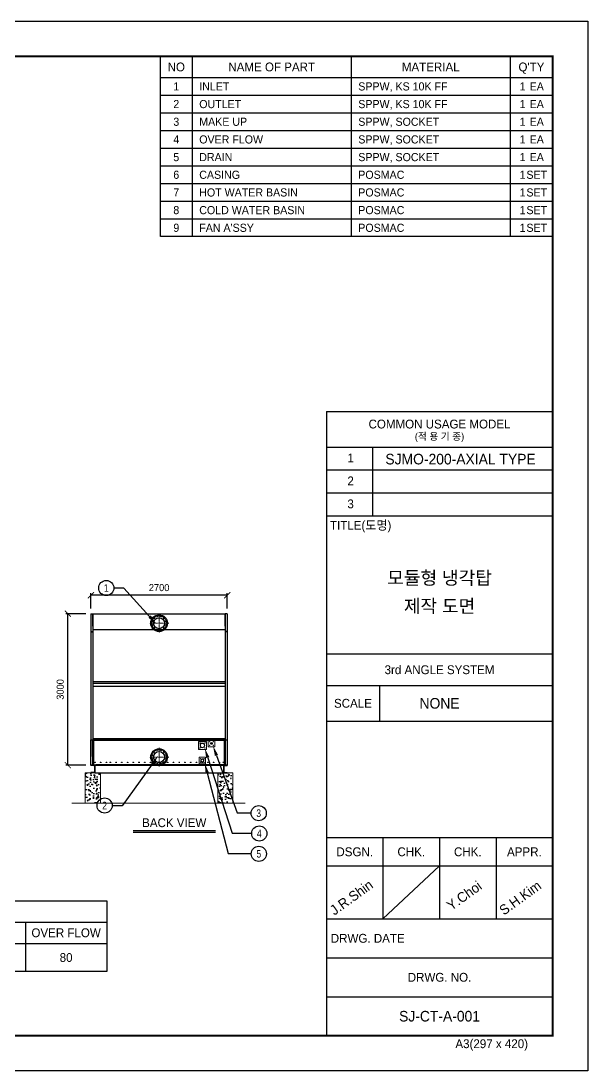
# Model space of a CAD drawing. Header units: millimetres. Extents: x 16936 to 46343, y 12396 to 33191.
# Drawn here: x 35112 to 46343, y 12396 to 33191 of the extents above; entities that cross this region are included whole.
import ezdxf
from ezdxf import colors
from ezdxf.entities.mleader import LeaderData, LeaderLine
from ezdxf.enums import TextEntityAlignment as Align
from ezdxf.math import Vec2, Vec3

# ---------------------------------------------------------------- set-up
doc = ezdxf.new("R2010")
doc.units = ezdxf.units.MM
for name, pattern in [('CENTER', [2, 1.25, -0.25, 0.25, -0.25]), ('DGN Style 4', [4.8, 2.4, -1.2, 0, -1.2]), ('HIDDEN', [0.375, 0.25, -0.125])]:
    doc.linetypes.add(name, pattern=pattern)
for name, color, linetype in [('center', 1, 'CENTER'), ('SSL', 7, 'Continuous'), ('냉각탑', 4, 'Continuous'), ('냉각탑_box', 1, 'Continuous'), ('냉각탑_dim', 1, 'Continuous'), ('냉각탑_form', 1, 'Continuous'), ('냉각탑_text', 3, 'Continuous'), ('냉각탑_찬넬방진', 1, 'Continuous')]:
    doc.layers.add(name, color=color, linetype=linetype)
doc.layers.add('L(c)', color=1, linetype='DGN Style 4', lineweight=5)
doc.styles.add('HY울릉도L', font='')
doc.styles.get("Standard").update_dxf_attribs({"font": 'arial.ttf'})
doc.styles.add('돋움', font='Dotum.ttf')
doc.styles.get('HY울릉도L').set_extended_font_data('HY울릉도L')
doc.dimstyles.new('성지DIM', dxfattribs={"dimtxt": 3.5, "dimasz": 3, "dimexe": 1, "dimexo": 2.5, "dimgap": 2, "dimtad": 1, "dimdec": 0, "dimzin": 3, "dimdsep": 46, "dimtxsty": 'HY울릉도L', "dimblk": 'ARCHTICK', "dimcen": -2, "dimclrd": 256, "dimclre": 256, "dimclrt": 7, "dimadec": 0, "dimazin": 0, "dimtfac": 1, "dimtdec": 0, "dimtofl": 0, "dimtmove": 0, "dimatfit": 3, "dimfxl": 1, "dimtolj": 1, "dimtzin": 0, "dimlwe": -1, "dimarcsym": 0})
pattern_1 = [(50, (-844206.38, -412420.25), (182.18467, -15.939086), [19.05, -209.55]), (355, (-844206.38, -412420.25), (-35.24342, 191.056845), [15.24, -167.640584]), (100.451445, (-844191.2, -412421.58), (146.941247, 175.117752), [16.19001, -178.090245]), (46.1842, (-844206.38, -412369.45), (271.07904, -42.04233), [28.575, -314.325]), (96.635558, (-844183.79, -412372.96), (237.404134, 247.426125), [24.28502, -267.13561]), (351.18415, (-844206.38, -412369.45), (237.404134, 247.426125), [22.85997, -251.45973]), (21, (-844180.98, -412382.15), (151.614391, -102.265198), [19.05, -209.55]), (326, (-844180.98, -412382.15), (61.80203, 184.187966), [15.24, -167.64]), (71.451445, (-844168.34, -412390.67), (213.41642, 81.92277), [16.19001, -178.089938]), (37.5, (-844206.376, -412420.25), (3.0886033, 84.555039), [0, -165.608, 0, -170.18, 0, -168.275]), (7.5, (-844206.38, -412420.25), (66.8196625, 100.180575), [0, -97.028, 0, -161.798, 0, -64.135]), (327.5, (-844263.02, -412420.25), (135.590595, -5.728744), [0, -63.5, 0, -198.12, 0, -262.89]), (317.5, (-844288.42, -412420.25), (148.129181, 25.426491), [0, -82.55, 0, -131.572, 0, -186.69])]

# ---------------------------------------------------------------- blocks, each defined once
blk = doc.blocks.new('냉각탑form')
at = {"layer": 'Defpoints'}
blk.add_lwpolyline([(0, 297.07), (420.1, 297.07), (420.1, 0), (0, 0)], close=True, dxfattribs=at)
at = {"layer": '냉각탑_form'}
for p, q in [((346.08, 186.55), (346.08, 10)), ((346.08, 186.55), (410.1, 186.55)), ((346.08, 186.55), (410.1, 186.55)), ((346.08, 176.54), (410.1, 176.54)), ((359.09, 176.54), (359.09, 157.04)), ((346.08, 170.04), (410.1, 170.04)), ((346.08, 163.54), (410.1, 163.54)), ((346.08, 157.04), (410.1, 157.04)), ((346.08, 157.04), (410.1, 157.04)), ((346.08, 118.03), (410.1, 118.03)), ((346.08, 109.03), (410.1, 109.03)), ((361.09, 109.03), (361.09, 99.02)), ((346.08, 99.02), (410.1, 99.02)), ((346.08, 66.02), (410.1, 66.02)), ((362.09, 66.02), (362.09, 43.01)), ((378.09, 66.02), (378.09, 43.01)), ((394.1, 66.02), (394.1, 43.01)), ((346.08, 58.01), (410.1, 58.01)), ((378.09, 58.01), (362.09, 43.01)), ((346.08, 43.01), (410.1, 43.01)), ((346.08, 32.01), (410.1, 32.01)), ((346.08, 21.01), (410.1, 21.01))]:
    blk.add_line(p, q, dxfattribs=at)
at = {"layer": '냉각탑_form', "const_width": 0.5}
blk.add_lwpolyline([(10, 287.07), (10, 10), (410.1, 10), (410.1, 287.07)], close=True, dxfattribs=at)
at = {"layer": '냉각탑_form', "style": '돋움'}
for s, height, p in [('COMMON USAGE MODEL', 2.5006, (378.09, 183.04)), ('(적 용 기 종)', 2, (378.09, 179.54)), ('3rd ANGLE SYSTEM', 2.5006, (378.09, 113.53)), ('SCALE', 2.501, (353.59, 104.03)), ('DSGN.', 2.501, (354.09, 62.02)), ('CHK.', 2.501, (370.09, 62.02)), ('CHK.', 2.501, (386.09, 62.02)), ('APPR.', 2.501, (402.1, 62.02)), ('DRWG. NO.', 2.501, (378.09, 26.51))]:
    blk.add_text(s, height=height, dxfattribs=at).set_placement(p, align=Align.MIDDLE_CENTER)
for s, height, p in [('1', 2.5, (352.02, 172.2)), ('2', 2.5, (352.02, 165.7)), ('3', 2.5, (352.02, 159.2)), ('TITLE(도명)', 2.501, (347.09, 153.14)), ('DRWG. DATE', 2.501, (347.32, 36.29)), ('A3(297 x 420)', 2.5006, (382.58, 6.47))]:
    blk.add_text(s, height=height, dxfattribs=at).set_placement(p)
blk = doc.blocks.new('_ArchTick')
at = {"color": 0, "linetype": 'ByBlock', "const_width": 0.15}
blk.add_lwpolyline([(-0.5, -0.5), (0.5, 0.5)], dxfattribs=at)
blk = doc.blocks.new('*D66')
at = {"layer": 'Defpoints', "color": 0, "transparency": 16777216}
for p in [(36498, 21819), (36498, 21453), (39198, 21453)]:
    blk.add_point(p, dxfattribs=at)
at = {"layer": '냉각탑_dim', "transparency": 16777216}
for p, q in [((36498, 21553), (36498, 21859)), ((39198, 21553), (39198, 21859))]:
    blk.add_line(p, q, dxfattribs=at)
at = {"layer": '냉각탑_dim', "lineweight": -2, "transparency": 16777216}
blk.add_line((39198, 21819), (36498, 21819), dxfattribs=at)
at = {"layer": '냉각탑_dim', "lineweight": -2, "transparency": 16777216, "xscale": 120, "yscale": 120, "zscale": 120, "rotation": 180}
blk.add_blockref('_ArchTick', (36498, 21819), dxfattribs=at)
at = {"layer": '냉각탑_dim', "lineweight": -2, "transparency": 16777216, "xscale": 120, "yscale": 120, "zscale": 120}
blk.add_blockref('_ArchTick', (39198, 21819), dxfattribs=at)
at = {"layer": '냉각탑_dim', "color": 7, "transparency": 16777216, "insert": (37848, 21969), "char_height": 140, "attachment_point": 5, "style": 'HY울릉도L'}
blk.add_mtext('\\A1;2700', dxfattribs=at)
blk = doc.blocks.new('*D67')
at = {"layer": 'Defpoints', "color": 0, "transparency": 16777216}
for p in [(36040, 21453), (36498, 21453), (36498, 18453)]:
    blk.add_point(p, dxfattribs=at)
at = {"layer": '냉각탑_dim', "transparency": 16777216}
for p, q in [((36398, 21453), (36000, 21453)), ((36398, 18453), (36000, 18453))]:
    blk.add_line(p, q, dxfattribs=at)
at = {"layer": '냉각탑_dim', "lineweight": -2, "transparency": 16777216}
blk.add_line((36040, 18453), (36040, 21453), dxfattribs=at)
at = {"layer": '냉각탑_dim', "lineweight": -2, "transparency": 16777216, "xscale": 120, "yscale": 120, "zscale": 120}
for p, rotation in [((36040, 21453), 90), ((36040, 18453), 270)]:
    blk.add_blockref('_ArchTick', p, dxfattribs=dict(at, rotation=rotation))
at = {"layer": '냉각탑_dim', "color": 7, "transparency": 16777216, "insert": (35890, 19953), "char_height": 140, "attachment_point": 5, "rotation": 90, "style": 'HY울릉도L'}
blk.add_mtext('\\A1;3000', dxfattribs=at)
blk = doc.blocks.new('A$Cede2dec9')
at = {"color": 7, "lineweight": 13}
for p, q in [((0, 160), (160, 160)), ((0, 160), (0, 0)), ((160, 0), (0, 0)), ((160, 0), (160, 160))]:
    blk.add_line(p, q, dxfattribs=at)
for centre, radius in [((30, 130), 4.5), ((30, 30), 4.5), ((80, 80), 46), ((80, 80), 40.3), ((130, 130), 4.5), ((130, 30), 4.5)]:
    blk.add_circle(centre, radius, dxfattribs=at)
for start, end in [(0, 209.93), (208.1298, 360)]:
    blk.add_arc((80, 80), 44.5, start, end, dxfattribs=at)
for points, knots in [([(41, 58), (43, 55), (45, 52), (48, 49), (53, 45), (59, 41), (62, 40), (67, 38), (73, 37), (75, 36), (78, 36), (80, 36)], [0.000001, 0.000001, 0.000001, 0.000001, 0.000001, 0.000001, 24.584374, 24.584374, 24.584374, 49.154115, 49.154115, 49.154115, 65.501735, 65.501735, 65.501735, 65.501735, 65.501735, 65.501735]), ([(80, 125), (83, 124), (87, 124), (90, 123), (97, 121), (103, 118), (106, 116), (111, 111), (116, 106), (118, 103), (121, 97), (123, 90), (123, 87), (124, 81), (123, 75), (123, 73), (122, 69), (120, 65), (120, 63), (118, 60), (117, 58)], [0, 0, 0, 0, 0, 0, 24.547509, 24.547509, 24.547509, 49.118665, 49.118665, 49.118665, 73.703274, 73.703274, 73.703274, 98.267803, 98.267803, 98.267803, 113.61018, 113.61018, 113.61018, 130.308904, 130.308904, 130.308904, 130.308904, 130.308904, 130.308904]), ([(80, 36), (83, 36), (87, 37), (90, 37), (97, 40), (103, 43), (106, 45), (110, 49), (114, 53), (115, 55), (116, 57), (117, 58)], [0, 0, 0, 0, 0, 0, 24.544009, 24.544009, 24.544009, 49.102203, 49.102203, 49.102203, 64.80281, 64.80281, 64.80281, 64.80281, 64.80281, 64.80281])]:
    blk.add_open_spline(points, degree=5, knots=knots, dxfattribs=at)
blk = doc.blocks.new('A$C0deb5804')
at = {"color": 7, "lineweight": 13}
for p, q in [((0, 130), (130, 130)), ((0, 130), (0, 0)), ((130, 0), (0, 0)), ((130, 0), (130, 130))]:
    blk.add_line(p, q, dxfattribs=at)
at = {"color": 7, "lineweight": 13, "ltscale": 8.65448e-05}
blk.add_line((39, 50), (39, 50), dxfattribs=at)
at = {"color": 7, "lineweight": 13}
for centre, radius in [((30, 100), 4.5), ((30, 30), 4.5), ((65, 65), 31.5), ((65, 65), 26.4), ((100, 100), 4.5), ((100, 30), 4.5)]:
    blk.add_circle(centre, radius, dxfattribs=at)
for start, end in [(0, 209.93), (208.1216, 360)]:
    blk.add_arc((65, 65), 30.2, start, end, dxfattribs=at)
for points, knots in [([(39, 50), (40, 48), (42, 46), (43, 44), (47, 41), (52, 38), (54, 37), (58, 36), (61, 36), (62, 35), (64, 35), (65, 35)], [0.004896, 0.004896, 0.004896, 0.004896, 0.004896, 0.004896, 17.690548, 17.690548, 17.690548, 35.365473, 35.365473, 35.365473, 44.291518, 44.291518, 44.291518, 44.291518, 44.291518, 44.291518]), ([(65, 95), (68, 95), (70, 95), (72, 94), (77, 93), (82, 90), (84, 88), (87, 85), (90, 81), (91, 79), (93, 74), (94, 69), (94, 67), (94, 63), (93, 59), (93, 58), (92, 55), (91, 53), (91, 52), (90, 51), (90, 51)], [0, 0, 0, 0, 0, 0, 17.658408, 17.658408, 17.658408, 35.337168, 35.337168, 35.337168, 53.027915, 53.027915, 53.027915, 70.701347, 70.701347, 70.701347, 80.792992, 80.792992, 80.792992, 87.938736, 87.938736, 87.938736, 87.938736, 87.938736, 87.938736]), ([(65, 35), (67, 36), (70, 36), (72, 36), (77, 38), (81, 41), (83, 42), (86, 45), (88, 48), (89, 49), (89, 50), (90, 51)], [0, 0, 0, 0, 0, 0, 17.6545, 17.6545, 17.6545, 35.318709, 35.318709, 35.318709, 43.629241, 43.629241, 43.629241, 43.629241, 43.629241, 43.629241])]:
    blk.add_open_spline(points, degree=5, knots=knots, dxfattribs=at)
blk = doc.blocks.new('A$C3ed718e9')
for p, q in [((0, 150), (0, 148)), ((0, 150), (0, 148)), ((75, 150), (0, 150)), ((0, 2), (0, 0)), ((0, 0), (0, 2)), ((63, 141), (4, 144)), ((63, 9), (4, 6)), ((70, 133), (70, 17)), ((75, 150), (75, 0)), ((75, 0), (0, 0)), ((75, 0), (0, 0))]:
    blk.add_line(p, q)
for centre, radius, start, end in [((4, 148), 4, 180, 265), ((4, 2), 4, 95, 180), ((62, 133), 8, 0, 85), ((62, 17), 8, 275, 0)]:
    blk.add_arc(centre, radius, start, end)
blk = doc.blocks.new('A$C2280a3cf')
for centre, radius in [((190, 190), 165), ((50, 228), 11.5), ((87, 293), 11.5), ((190, 190), 109), ((152, 330), 11.5), ((228, 330), 11.5), ((293, 293), 11.5), ((330, 228), 11.5), ((50, 152), 11.5), ((87, 87), 11.5), ((152, 50), 11.5), ((228, 50), 11.5), ((293, 87), 11.5), ((330, 152), 11.5)]:
    blk.add_circle(centre, radius)
at = {"layer": 'L(c)'}
for p, q in [((66, 223), (34, 232)), ((99, 281), (76, 304)), ((157, 314), (148, 346)), ((190, 0), (190, 380)), ((223, 314), (232, 346)), ((281, 281), (304, 304)), ((314, 223), (346, 232)), ((0, 190), (380, 190)), ((66, 157), (34, 148)), ((99, 99), (76, 76)), ((157, 66), (148, 34)), ((223, 66), (232, 34)), ((281, 99), (304, 76)), ((314, 157), (346, 148))]:
    blk.add_line(p, q, dxfattribs=at)
blk.add_circle((190, 190), 145, dxfattribs=at)
blk = doc.blocks.new('2')
for p, q in [((36498, 21453), (36498, 21098)), ((36498, 21453), (36536, 21453)), ((36536, 21453), (36536, 21098)), ((36538, 21203), (36538, 21453)), ((36538, 21453), (39158, 21453)), ((39158, 21415), (39158, 21453)), ((39158, 21203), (39158, 21453)), ((39159, 21453), (39159, 21098)), ((39198, 21453), (39159, 21453)), ((39198, 21453), (39198, 21098)), ((36498, 21098), (36536, 21098)), ((36498, 21097), (36498, 18955)), ((36498, 21097), (36536, 21097)), ((36536, 21097), (36536, 18955)), ((39198, 21098), (39159, 21098)), ((39159, 21097), (39159, 18955)), ((39198, 21097), (39159, 21097)), ((39198, 21097), (39198, 18955)), ((36498, 18955), (36536, 18955)), ((36498, 18953), (36498, 18623)), ((36498, 18453), (36498, 18953)), ((36498, 18953), (36536, 18953)), ((36536, 18453), (36536, 18953)), ((36538, 18982), (39158, 18982)), ((36538, 18982), (36538, 18955)), ((36538, 18955), (39158, 18955)), ((36538, 18453), (36538, 18953)), ((36538, 18953), (39158, 18953)), ((39157, 18953), (36538, 18953)), ((36538, 18953), (36538, 18453)), ((36551, 18953), (36551, 18453)), ((39143, 18939), (36551, 18939)), ((39143, 18453), (39143, 18953)), ((39157, 18453), (39157, 18953)), ((39158, 18982), (39158, 18955)), ((39158, 18953), (39158, 18453)), ((39159, 18955), (39198, 18955)), ((39159, 18953), (39198, 18953)), ((39159, 18953), (39159, 18453)), ((39198, 18953), (39198, 18623)), ((39198, 18953), (39198, 18453)), ((39198, 18453), (36498, 18453)), ((39197, 18453), (36499, 18453)), ((36538, 18453), (39157, 18453)), ((37622, 18453), (36539, 18453)), ((39197, 18453), (36539, 18453)), ((36551, 18455), (36597, 18455)), ((36597, 18467), (39143, 18467)), ((36597, 18467), (36597, 18453)), ((38465, 18453), (37624, 18453)), ((39197, 18453), (38467, 18453))]:
    blk.add_line(p, q)
at = {"ltscale": 500}
for p, q in [((36536, 21143), (39159, 21143)), ((36536, 20109), (39159, 20109)), ((36536, 20079), (39159, 20079)), ((36536, 20019), (39159, 20019)), ((36498, 18453), (36828, 18453))]:
    blk.add_line(p, q, dxfattribs=at)
at = {"color": 7, "lineweight": 13}
for p, q in [((38820, 18948), (38820, 18818)), ((38820, 18948), (38950, 18948)), ((38950, 18818), (38950, 18948)), ((38950, 18818), (38820, 18818))]:
    blk.add_line(p, q, dxfattribs=at)
for centre in [(38850, 18918), (38850, 18848), (38920, 18918), (38920, 18848)]:
    blk.add_circle(centre, 4.5, dxfattribs=at)
for centre in [(36577, 18508), (36691, 18508), (36804, 18508), (36882, 18508), (36995, 18508), (37109, 18508), (37223, 18508), (37336, 18508), (37450, 18508), (37564, 18508), (37677, 18508), (37723, 18508), (37773, 18508), (37823, 18508), (37873, 18508), (37923, 18508), (37973, 18508), (38018, 18508), (38132, 18508), (38245, 18508), (38359, 18508), (38473, 18508), (38586, 18508), (38700, 18508), (38814, 18508), (38927, 18508), (39041, 18508), (39117, 18508)]:
    blk.add_circle(centre, 4.09)
at = {"layer": 'center'}
for p, q in [((36577, 18515), (36577, 18500)), ((36691, 18515), (36691, 18500)), ((36804, 18515), (36804, 18500)), ((36882, 18515), (36882, 18500)), ((36995, 18515), (36995, 18500)), ((37109, 18515), (37109, 18500)), ((37223, 18515), (37223, 18500)), ((37336, 18515), (37336, 18500)), ((37450, 18515), (37450, 18500)), ((37564, 18515), (37564, 18500)), ((37677, 18515), (37677, 18500)), ((37723, 18515), (37723, 18500)), ((37773, 18515), (37773, 18500)), ((37823, 18515), (37823, 18500)), ((37873, 18515), (37873, 18500)), ((37923, 18515), (37923, 18500)), ((37973, 18515), (37973, 18500)), ((38018, 18515), (38018, 18500)), ((38132, 18515), (38132, 18500)), ((38245, 18515), (38245, 18500)), ((38359, 18515), (38359, 18500)), ((38473, 18515), (38473, 18500)), ((38586, 18515), (38586, 18500)), ((38700, 18515), (38700, 18500)), ((38814, 18515), (38814, 18500)), ((38927, 18515), (38927, 18500)), ((39041, 18515), (39041, 18500)), ((39117, 18515), (39117, 18500)), ((36585, 18508), (36569, 18508)), ((36699, 18508), (36683, 18508)), ((36812, 18508), (36797, 18508)), ((36889, 18508), (36874, 18508)), ((37003, 18508), (36988, 18508)), ((37117, 18508), (37101, 18508)), ((37230, 18508), (37215, 18508)), ((37344, 18508), (37329, 18508)), ((37458, 18508), (37442, 18508)), ((37571, 18508), (37556, 18508)), ((37685, 18508), (37669, 18508)), ((37730, 18508), (37715, 18508)), ((37780, 18508), (37765, 18508)), ((37830, 18508), (37815, 18508)), ((37865, 18508), (37880, 18508)), ((37915, 18508), (37930, 18508)), ((37965, 18508), (37980, 18508)), ((38026, 18508), (38010, 18508)), ((38139, 18508), (38124, 18508)), ((38253, 18508), (38238, 18508)), ((38367, 18508), (38351, 18508)), ((38480, 18508), (38465, 18508)), ((38594, 18508), (38579, 18508)), ((38708, 18508), (38692, 18508)), ((38821, 18508), (38806, 18508)), ((38935, 18508), (38919, 18508)), ((39049, 18508), (39033, 18508)), ((39125, 18508), (39109, 18508))]:
    blk.add_line(p, q, dxfattribs=at)
at = {"layer": 'SSL'}
for p, q in [((36573, 18303), (39122, 18303)), ((36926, 18453), (36729, 18453)), ((38869, 18453), (39198, 18453))]:
    blk.add_line(p, q, dxfattribs=at)
blk.add_circle((38885, 18883), 17, dxfattribs=at)
at = {"layer": '냉각탑'}
blk.add_line((36498, 18453), (39197, 18453), dxfattribs=at)
at = {"layer": '냉각탑', "color": 6, "linetype": 'HIDDEN'}
for p, q in [((36856, 18453), (36499, 18453)), ((38354, 18453), (37735, 18453)), ((38330, 18453), (37759, 18453)), ((39197, 18453), (38933, 18453))]:
    blk.add_line(p, q, dxfattribs=at)
at = {"layer": '냉각탑', "ltscale": 30}
blk.add_line((36499, 18453), (39197, 18453), dxfattribs=at)
at = {"layer": '냉각탑_찬넬방진', "ltscale": 150}
for p, q in [((36498, 18453), (36549, 18453)), ((36549, 18453), (39197, 18453))]:
    blk.add_line(p, q, dxfattribs=at)
at = {"layer": '냉각탑_찬넬방진', "ltscale": 30}
blk.add_line((36499, 18453), (39010, 18453), dxfattribs=at)
blk.add_line((36499, 18453), (39010, 18453), dxfattribs=at)
at = {"layer": '냉각탑_찬넬방진', "linetype": 'HIDDEN'}
for q in [(36499, 18453), (36521, 18453)]:
    blk.add_line((37418, 18453), q, dxfattribs=at)
at = {"color": 1, "lineweight": -3, "xscale": -1, "rotation": 270}
for name, p in [('A$Cede2dec9', (38625, 18765)), ('A$C0deb5804', (38640, 18482))]:
    blk.add_blockref(name, p, dxfattribs=at)
at = {"layer": 'SSL'}
for name, p in [('A$C2280a3cf', (37658, 21075)), ('A$C2280a3cf', (37658, 18424)), ('A$C3ed718e9', (36498, 18303))]:
    blk.add_blockref(name, p, dxfattribs=at)
at = {"layer": 'SSL', "xscale": -1}
blk.add_blockref('A$C3ed718e9', (39197, 18303), dxfattribs=at)

msp = doc.modelspace()

# ---------------------------------------------------------------- hatches: boundary and pattern name
h = msp.add_hatch()
h.set_pattern_fill('AR-CONC', color=4)
h.set_pattern_definition(pattern_1)
h.paths.add_polyline_path([(36685.2, 18303.3), (36385.2, 18303.3), (36385.2, 17703.3), (36685.2, 17703.3)])
h = msp.add_hatch()
h.set_pattern_fill('AR-CONC', color=4)
h.set_pattern_definition(pattern_1)
h.paths.add_polyline_path([(39009.9, 18303.3), (39309.9, 18303.3), (39309.9, 17703.3), (39009.9, 17703.3)])

# ---------------------------------------------------------------- linework, layer by layer
at = {"lineweight": 5}
msp.add_line((36120.8, 17703), (39551.9, 17703), dxfattribs=at)
for points in [[(36385.2, 17703.3), (36385.2, 18303.3), (36685.2, 18303.3), (36685.2, 17703.3)], [(39309.9, 17703.3), (39309.9, 18303.3), (39009.9, 18303.3), (39009.9, 17703.3)]]:
    msp.add_lwpolyline(points, dxfattribs=at)
at = {"layer": '냉각탑_box'}
for p, q in [((38503.2, 32491.3), (38503.2, 28921.3)), ((41653.2, 32491.3), (41653.2, 28921.3)), ((44803.2, 32491.3), (44803.2, 28921.3)), ((37873.2, 32071.3), (45643.2, 32071.3)), ((37873.2, 31721.3), (45643.2, 31721.3)), ((37873.2, 31371.3), (45643.2, 31371.3)), ((37873.2, 31021.3), (45643.2, 31021.3)), ((37873.2, 30671.3), (45643.2, 30671.3)), ((37873.2, 30321.3), (45643.2, 30321.3)), ((37873.2, 29971.3), (45643.2, 29971.3)), ((37873.2, 29621.3), (45643.2, 29621.3)), ((37873.2, 29271.3), (45643.2, 29271.3)), ((37331, 17162.4), (38964.3, 17162.4)), ((37331, 17127.4), (38964.3, 17127.4)), ((31421, 15344), (36811, 15344)), ((31421, 15344), (36811, 15344)), ((35201, 15344), (35201, 14364)), ((35201, 15344), (35201, 14364)), ((21761, 14924), (36811, 14924)), ((21761, 14924), (36811, 14924))]:
    msp.add_line(p, q, dxfattribs=at)
for points in [[(37873.2, 28921.3), (37873.2, 32491.3), (45643.2, 32491.3), (45643.2, 28921.3)], [(21761, 15764), (36811, 15764), (36811, 14364), (21761, 14364)], [(21761, 15764), (36811, 15764), (36811, 14364), (21761, 14364)]]:
    msp.add_lwpolyline(points, close=True, dxfattribs=at)
at = {"layer": '냉각탑_dim', "linetype": 'ByBlock', "lineweight": -3}
for centre in [(36801.3, 21962.2), (36768.1, 17653.2), (39820.6, 17502.7), (39831.7, 17099.9), (39823.2, 16697.8)]:
    msp.add_circle(centre, 150, dxfattribs=at)

# ---------------------------------------------------------------- block references
msp.add_blockref('2', (0, 0))
at = {"layer": '냉각탑_form', "xscale": 70, "yscale": 70, "zscale": 70}
msp.add_blockref('냉각탑form', (16936.2, 12396.4), dxfattribs=at)

# ---------------------------------------------------------------- texts
at = {"layer": '냉각탑_text', "style": '돋움'}
for s, height, p in [('NO', 175, (38188.2, 32281.3)), ('NAME OF PART', 175, (40078.2, 32281.3)), ('MATERIAL', 175, (43228.2, 32281.3)), ("Q'TY", 175, (45223.2, 32281.3)), ('1', 161, (38188.2, 31896.3)), ('1', 161, (45048.2, 31896.3)), ('EA', 161, (45328.2, 31896.3)), ('2', 161, (38188.2, 31546.3)), ('1', 161, (45048.2, 31546.3)), ('EA', 161, (45328.2, 31546.3)), ('3', 161, (38188.2, 31196.3)), ('1', 161, (45048.2, 31196.3)), ('EA', 161, (45328.2, 31196.3)), ('4', 161, (38188.2, 30846.3)), ('1', 161, (45048.2, 30846.3)), ('EA', 161, (45328.2, 30846.3)), ('5', 161, (38188.2, 30496.3)), ('1', 161, (45048.2, 30496.3)), ('EA', 161, (45328.2, 30496.3)), ('6', 161, (38188.2, 30146.3)), ('1', 161, (45048.2, 30146.3)), ('SET', 161, (45328.2, 30146.3)), ('7', 161, (38188.2, 29796.3)), ('1', 161, (45048.2, 29796.3)), ('SET', 161, (45328.2, 29796.3)), ('8', 161, (38188.2, 29446.3)), ('SET', 161, (45328.2, 29446.3)), ('1', 161, (45048.2, 29446.3)), ('9', 161, (38188.2, 29096.3)), ('1', 161, (45048.2, 29096.3)), ('SET', 161, (45328.2, 29096.3)), ('SJMO-200-AXIAL TYPE', 210.051, (43818.3, 24514.6)), ('모듈형 냉각탑', 262.5, (43402.7, 22163.4)), ('제작 도면', 262.5, (43402.7, 21603.4)), ('NONE', 210.05, (43402.7, 19678.2)), ('BACK VIEW', 175, (38147.7, 17314)), ('OVER FLOW', 175, (36006, 15134)), ('OVER FLOW', 175, (36006, 15134)), ('80', 175, (36006, 14644)), ('SJ-CT-A-001', 210.051, (43402.7, 13481.7))]:
    msp.add_text(s, height=height, dxfattribs=at).set_placement(p, align=Align.MIDDLE_CENTER)
for s, p in [('INLET', (38643.2, 31896.3)), ('SPPW, KS 10K FF', (41793.2, 31896.3)), ('OUTLET', (38643.2, 31546.3)), ('SPPW, KS 10K FF', (41793.2, 31546.3)), ('MAKE UP', (38643.2, 31196.3)), ('SPPW, SOCKET', (41793.2, 31196.3)), ('OVER FLOW', (38643.2, 30846.3)), ('SPPW, SOCKET', (41793.2, 30846.3)), ('DRAIN', (38643.2, 30496.3)), ('SPPW, SOCKET', (41793.2, 30496.3)), ('CASING', (38643.2, 30146.3)), ('POSMAC', (41793.2, 30146.3)), ('HOT WATER BASIN', (38643.2, 29796.3)), ('POSMAC', (41793.2, 29796.3)), ('COLD WATER BASIN', (38643.2, 29446.3)), ('POSMAC', (41793.2, 29446.3)), ("FAN A'SSY", (38643.2, 29096.3)), ('POSMAC', (41793.2, 29096.3))]:
    msp.add_text(s, height=161, dxfattribs=at).set_placement(p, align=Align.MIDDLE_LEFT)
at = {"layer": '냉각탑_text', "width": 0.8}
for s, p in [('1', (36801.3, 21962.2)), ('2', (36768.1, 17653.2)), ('3', (39820.6, 17502.7)), ('4', (39831.7, 17099.9)), ('5', (39823.2, 16697.8))]:
    msp.add_text(s, height=150, dxfattribs=at).set_placement(p, align=Align.MIDDLE_CENTER)
at = {"layer": '냉각탑_text', "style": '돋움'}
for s, p in [('J.R.Shin', (41320.5, 15471.3)), ('Y.Choi', (43635.8, 15564.7)), ('S.H.Kim', (44677, 15471.3))]:
    msp.add_text(s, height=196.05, rotation=35.81856, dxfattribs=at).set_placement(p)

# ---------------------------------------------------------------- dimensions: what is measured, and where the dimension line sits
at = {"layer": '냉각탑_dim'}
dim = msp.add_linear_dim(base=(36497.7, 21819), p1=(39197.6, 21453), p2=(36497.7, 21453), dimstyle='성지DIM', override={"dimscale": 40}, dxfattribs=at)
dim.commit()
dim.dimension.update_dxf_attribs({"geometry": '*D66', "text_midpoint": (37847.6, 21969)})
dim = msp.add_linear_dim(base=(36040.5, 21453), p1=(36497.7, 18453.3), p2=(36497.7, 21453), angle=90, dimstyle='성지DIM', override={"dimscale": 40}, dxfattribs=at)
dim.commit()
dim.dimension.update_dxf_attribs({"geometry": '*D67', "text_midpoint": (35890.5, 19953.1)})

# ---------------------------------------------------------------- leaders
at = {"layer": '냉각탑_dim', "lineweight": -3}
ml = msp.add_multileader_mtext('Standard', dxfattribs=at)
ml.set_content('')
ml.set_leader_properties(color=256)
ml.build(insert=Vec2(0, 0))
ml.multileader.update_dxf_attribs({"text_right_attachment_type": 6, "dogleg_length": 5, "arrow_head_size": 199.5, "scale": 30})
ctx = ml.context
ctx.base_point, ctx.scale, ctx.char_height, ctx.arrow_head_size, ctx.landing_gap_size, ctx.plane_origin = Vec3(36951.2, 21957.5), 30, 7.18, 199.5, 3.59, Vec3(37543.2, 21872.3)
ctx.right_attachment, ctx.text_align_type = 6, 2
notes = []
notes.append((ctx, [(0, (1, 1, 0), (37150.7, 21957.5), (-1, 0), 199.5, [(0, [(37794.3, 21248.3)], 0, [])])]))
ctx.mtext, ml.multileader.dxf.content_type = None, 0
ml = msp.add_multileader_mtext('Standard', dxfattribs=at)
ml.set_content('')
ml.set_leader_properties(color=256)
ml.build(insert=Vec2(0, 0))
ml.multileader.update_dxf_attribs({"text_right_attachment_type": 6, "dogleg_length": 5, "arrow_head_size": 199.5, "scale": 30})
ctx = ml.context
ctx.base_point, ctx.scale, ctx.char_height, ctx.arrow_head_size, ctx.landing_gap_size, ctx.plane_origin = Vec3(39681.9, 17107.8), 30, 7.18, 199.5, 3.59, Vec3(39060.4, 16828.7)
ctx.right_attachment = 6
notes.append((ctx, [(0, (1, 1, 0), (39298.4, 17107.8), (1, 0), 383.5, [(0, [(38751.2, 18790.5)], 0, [])])]))
ctx.mtext, ml.multileader.dxf.content_type = None, 0
ml = msp.add_multileader_mtext('Standard', dxfattribs=at)
ml.set_content('')
ml.set_leader_properties(color=256)
ml.build(insert=Vec2(0, 0))
ml.multileader.update_dxf_attribs({"text_right_attachment_type": 6, "dogleg_length": 5, "arrow_head_size": 199.5, "scale": 30})
ctx = ml.context
ctx.base_point, ctx.scale, ctx.char_height, ctx.arrow_head_size, ctx.landing_gap_size, ctx.plane_origin = Vec3(39670.7, 17508.1), 30, 7.18, 199.5, 3.59, Vec3(40051.1, 17116.6)
ctx.right_attachment = 6
notes.append((ctx, [(0, (1, 1, 0), (39391.2, 17508.1), (1, 0), 279.5, [(0, [(38916.7, 18834.1)], 0, [])])]))
ctx.mtext, ml.multileader.dxf.content_type = None, 0
ml = msp.add_multileader_mtext('Standard', dxfattribs=at)
ml.set_content('')
ml.set_leader_properties(color=256)
ml.build(insert=Vec2(0, 0))
ml.multileader.update_dxf_attribs({"text_right_attachment_type": 6, "dogleg_length": 5, "arrow_head_size": 199.5, "scale": 30})
ctx = ml.context
ctx.base_point, ctx.scale, ctx.char_height, ctx.arrow_head_size, ctx.landing_gap_size, ctx.plane_origin = Vec3(36918, 17648.5), 30, 7.18, 199.5, 3.59, Vec3(37956.3, 17138.3)
ctx.right_attachment, ctx.text_align_type = 6, 2
notes.append((ctx, [(0, (1, 1, 0), (37117.5, 17648.5), (-1, 0), 199.5, [(0, [(37826.2, 18635.2)], 0, [])])]))
ctx.mtext, ml.multileader.dxf.content_type = None, 0
ml = msp.add_multileader_mtext('Standard', dxfattribs=at)
ml.set_content('')
ml.set_leader_properties(color=256)
ml.build(insert=Vec2(0, 0))
ml.multileader.update_dxf_attribs({"text_right_attachment_type": 6, "dogleg_length": 5, "arrow_head_size": 199.5, "scale": 30})
ctx = ml.context
ctx.base_point, ctx.scale, ctx.char_height, ctx.arrow_head_size, ctx.landing_gap_size, ctx.plane_origin = Vec3(39673.3, 16701), 30, 7.18, 199.5, 3.59, Vec3(39652.8, 17565.1)
ctx.right_attachment = 6
notes.append((ctx, [(0, (1, 1, 0), (39215.7, 16701), (1, 0), 457.5, [(0, [(38751.2, 18492.5)], 0, [])])]))
ctx.mtext, ml.multileader.dxf.content_type = None, 0
for ctx, leaders in notes:
    for number, flags, end, landing, length, lines in leaders:
        leader = LeaderData()
        leader.index, (leader.has_last_leader_line, leader.has_dogleg_vector, leader.attachment_direction) = number, flags
        leader.last_leader_point, leader.dogleg_vector, leader.dogleg_length = Vec3(end), Vec3(landing), length
        for number, points, colour, breaks in lines:
            line = LeaderLine()
            line.index, line.vertices, line.color, line.breaks = number, Vec3.list(points), colors.encode_raw_color(colour), breaks
            leader.lines.append(line)
        ctx.leaders.append(leader)

doc.saveas('drawing.dxf')
